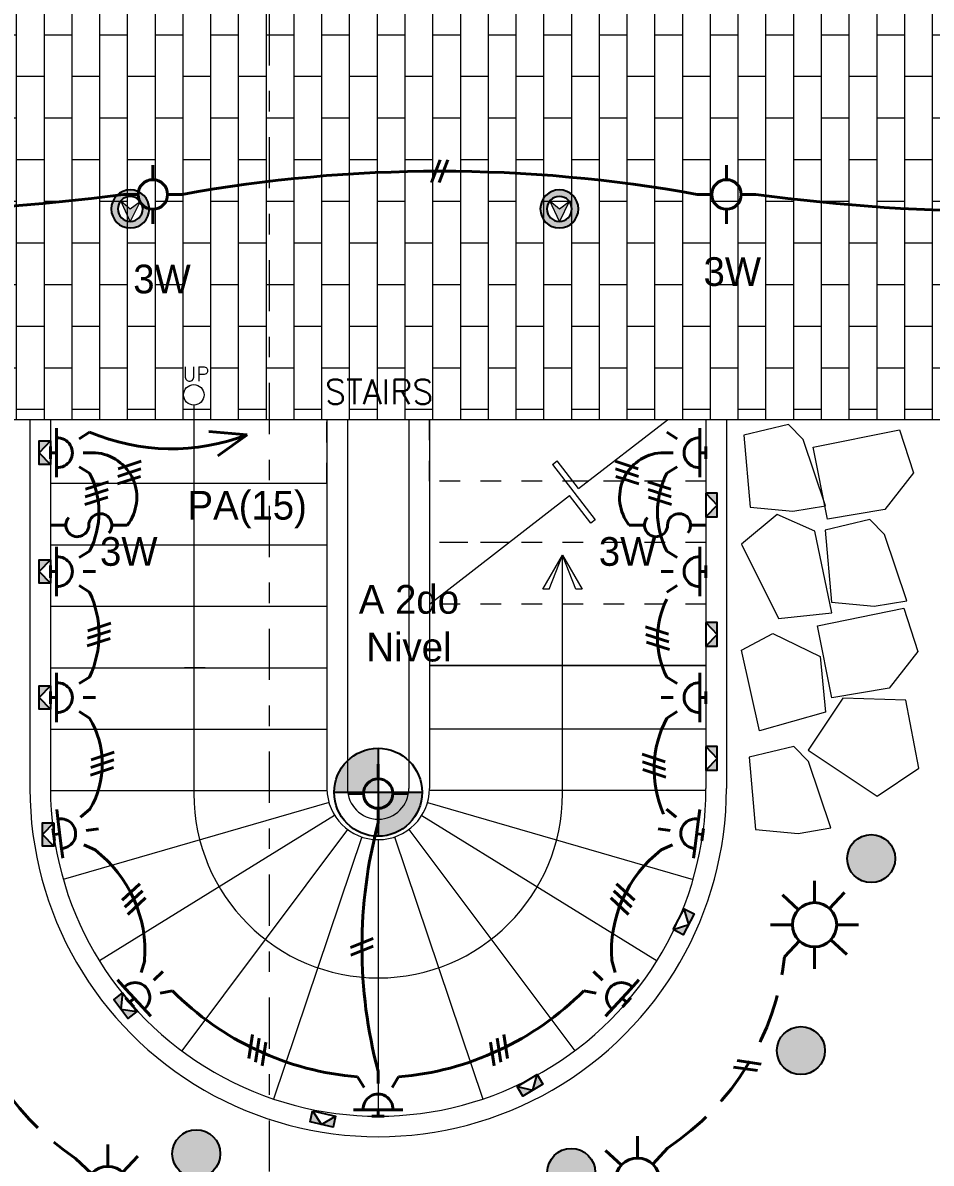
# Model space of a CAD drawing. Header units: metres. Extents: x 14 to 2416, y -346 to 476.
# Drawn here: x 39.52 to 43.95, y -88.26 to -82.69 of the extents above; entities that cross this region are included whole.
import ezdxf

# ---------------------------------------------------------------- set-up
doc = ezdxf.new("R2010")
doc.units = ezdxf.units.M
for name, pattern in [('0', [0]), ('CONTINU', [0]), ('Dash Style-2', [0.694425, 0.48607, -0.208355]), ('DASHDOT', [1, 0.5, -0.25, 0, -0.25]), ('DASHED', [0.75, 0.5, -0.25])]:
    doc.linetypes.add(name, pattern=pattern)
doc.layers.get('0').update_dxf_attribs({"linetype": '0', "lineweight": 20})
for name, color, linetype, lineweight in [('A-ANNO-TEXT', 20, 'Continuous', 13), ('A-SECT-IDEN', 251, 'CONTINU', 9), ('baños', 251, 'Continuous', 0), ('calle', 254, 'Continuous', 0), ('E Salida Interruptores', 22, 'Continuous', 40), ('E Salida Luces', 22, 'Continuous', 40), ('E Tuberia Emp Losa', 22, 'Continuous', 40), ('E Tuberia Emp Piso', 24, 'Dash Style-2', 40), ('MAVA', 1, 'Continuous', 15), ('muros bajitos', 252, 'Continuous', 5), ('piso', 253, 'Continuous', 0), ('textos', 7, 'Continuous', 0)]:
    doc.layers.add(name, color=color, linetype=linetype, lineweight=lineweight)
doc.layers.add('hatch piso', color=253, linetype='Continuous', lineweight=0, transparency=0.7)
doc.layers.add('MAVA LUM', color=1, linetype='Continuous')
doc.layers.add('MAVA Luminarias', color=1, linetype='Continuous')
doc.styles.add('CENTURY GOTHIC', font='GOTHIC.TTF')
doc.styles.add('Roman', font='romans')
doc.styles.get("Standard").update_dxf_attribs({"font": 'arial.ttf', "height": 0.1875})

# ---------------------------------------------------------------- blocks, each defined once
blk = doc.blocks.new('dl ip')
at = {"layer": 'MAVA', "true_color": 0xf8991e, "transparency": 33554687}
h = blk.add_hatch(color=30, dxfattribs=at)
h.dxf.hatch_style = 1
h.paths.add_polyline_path([(94.7574, -111.2088), (94.7109, -111.2482), (94.6624, -111.2113), (94.7109, -111.3092)])
at = {"layer": 'MAVA Luminarias', "linetype": 'Continuous', "true_color": 0xf8991e}
h = blk.add_hatch(color=30, dxfattribs=at)
h.paths.add_polyline_path([(94.618, -111.2482, 1), (94.8039, -111.2482, 1)])
h.paths.add_polyline_path([(94.7719, -111.2482, -1), (94.6499, -111.2482, -1)], flags=16)
at = {"layer": 'MAVA', "color": 30, "true_color": 0xf8991e}
for p, q in [((94.7109, -111.2482), (94.6624, -111.2113)), ((94.6624, -111.2113), (94.7109, -111.3092)), ((94.7109, -111.3092), (94.7574, -111.2088)), ((94.7574, -111.2088), (94.7109, -111.2482))]:
    blk.add_line(p, q, dxfattribs=at)
at = {"layer": 'MAVA Luminarias', "color": 30, "linetype": 'Continuous', "true_color": 0xf8991e}
for radius in [0.093, 0.061]:
    blk.add_circle((94.7109, -111.2482), radius, dxfattribs=at)
blk = doc.blocks.new('lum decorativa')
at = {"layer": 'MAVA Luminarias', "ltscale": 0.3, "transparency": 33554687}
h = blk.add_hatch(color=82, dxfattribs=at)
h.paths.add_polyline_path([(513802.9376, 2035251.3382, 0.414214), (513802.8639, 2035251.2646), (513802.9376, 2035251.2646)])
h.paths.add_polyline_path([(513802.9376, 2035251.1909, 0.414214), (513803.0112, 2035251.2646), (513802.9376, 2035251.2646)])
at = {"layer": 'MAVA Luminarias', "color": 82, "ltscale": 0.3, "transparency": 33554687}
for p, q in [((513802.9376, 2035251.3382), (513802.9376, 2035251.1909)), ((513802.8639, 2035251.2646), (513803.0112, 2035251.2646))]:
    blk.add_line(p, q, dxfattribs=at)
blk.add_circle((513802.9376, 2035251.2646), 0.0737, dxfattribs=at)
blk = doc.blocks.new('A$Cd6acdfdc')
at = {"layer": 'MAVA Luminarias', "transparency": 33554687}
blk.add_hatch(color=2, dxfattribs=at).paths.add_polyline_path([(0, 0.079, 1), (0.158, 0.079, 1)])
at = {"layer": 'MAVA Luminarias', "color": 2, "transparency": 33554687}
blk.add_circle((0.079, 0.079), 0.079, dxfattribs=at)
blk = doc.blocks.new('step')
at = {"layer": 'MAVA LUM'}
h = blk.add_hatch(color=256, dxfattribs=at)
h.dxf.hatch_style = 1
h.paths.add_polyline_path([(37.159, 46.91), (37.309, 46.91), (37.159, 47.053)])
h.paths.add_polyline_path([(37.458, 47.053), (37.309, 46.91), (37.458, 46.91)])
for p, q in [((37.159, 47.053), (37.309, 46.91)), ((37.309, 46.91), (37.458, 47.053))]:
    blk.add_line(p, q, dxfattribs=at)
blk.add_lwpolyline([(37.159, 47.053), (37.458, 47.053), (37.458, 46.91), (37.159, 46.91)], close=True, dxfattribs=at)
blk = doc.blocks.new('PL BASE 1N NASAS 09')
at = {"layer": 'muros bajitos'}
for p, q in [((-110.8311, -49.2497), (-110.8311, -51.0497)), ((-110.7311, -49.2497), (-110.7311, -51.0497)), ((-109.3811, -49.2497), (-109.3811, -51.0497)), ((-109.2811, -49.2497), (-109.2811, -51.0497)), ((-108.9811, -49.2497), (-108.9811, -51.0497)), ((-108.8811, -49.2497), (-108.8811, -51.0497)), ((-107.5311, -49.2497), (-107.5311, -51.0497)), ((-107.4311, -49.2497), (-107.4311, -51.0497)), ((-109.976, -50.4602), (-110.076, -50.4602))]:
    blk.add_line(p, q, dxfattribs=at)
for radius, end in [(1.7, 0.001), (1.6, 0.001), (0.25, 0), (0.15, 0)]:
    blk.add_arc((-109.1311, -51.0497), radius, 180, end, dxfattribs=at)
at = {"layer": 'piso'}
for p, q in [((-106.3611, -49.2497), (-111.9011, -49.2497)), ((-108.1532, -49.5863), (-107.7183, -49.2497)), ((-108.2808, -49.4691), (-108.2577, -49.4512)), ((-108.2808, -49.4691), (-108.0717, -49.7392)), ((-108.1532, -49.5863), (-108.2577, -49.4512)), ((-110.7311, -49.5602), (-109.3811, -49.5602)), ((-108.1815, -49.5497), (-108.2184, -49.5497)), ((-108.8811, -50.1497), (-108.1971, -49.6203)), ((-108.0926, -49.7554), (-108.1971, -49.6203)), ((-108.0717, -49.7392), (-108.0926, -49.7554)), ((-110.7311, -49.8602), (-109.3811, -49.8602)), ((-110.7311, -50.1602), (-109.3811, -50.1602)), ((-110.7311, -50.4602), (-109.3811, -50.4602)), ((-110.7311, -50.4602), (-109.3811, -50.4602)), ((-107.5311, -50.4497), (-108.8811, -50.4497)), ((-108.8811, -50.4497), (-107.5311, -50.4497)), ((-110.7311, -50.7602), (-109.3811, -50.7602)), ((-107.5311, -50.7602), (-108.8811, -50.7602)), ((-110.731, -51.0602), (-109.3811, -51.0602)), ((-107.5311, -51.0602), (-108.8811, -51.0602)), ((-109.3712, -51.1191), (-110.6682, -51.494)), ((-108.8909, -51.1191), (-107.594, -51.494)), ((-109.3438, -51.1811), (-110.4922, -51.8907)), ((-108.9184, -51.1811), (-107.7699, -51.8907)), ((-109.281, -51.2498), (-110.0903, -52.3303)), ((-108.9812, -51.2498), (-108.1718, -52.3303)), ((-109.2109, -51.2866), (-109.6418, -52.566)), ((-109.2109, -51.2866), (-109.6418, -52.566)), ((-109.1311, -51.2997), (-109.1311, -52.6497)), ((-109.1311, -51.2997), (-109.1311, -52.6497)), ((-109.0513, -51.2866), (-108.6204, -52.566)), ((-109.0513, -51.2866), (-108.6204, -52.566))]:
    blk.add_line(p, q, dxfattribs=at)
at = {"layer": 'piso', "linetype": 'DASHED', "ltscale": 0.1}
for p, q in [((-109.3811, -49.5602), (-109.3811, -49.2497)), ((-108.8811, -49.5497), (-108.8811, -49.2497)), ((-107.4311, -49.2497), (-108.8811, -49.2497)), ((-107.5311, -49.5497), (-108.8811, -49.5497)), ((-108.1059, -49.5497), (-108.1815, -49.5497)), ((-107.5311, -49.8497), (-108.8811, -49.8497)), ((-108.4935, -49.8497), (-108.8811, -49.8497)), ((-107.5311, -50.1497), (-108.8811, -50.1497))]:
    blk.add_line(p, q, dxfattribs=at)
at = {"layer": 'textos'}
for p, q in [((-110.0311, -49.1784), (-110.0311, -51.0747)), ((-108.3268, -50.077), (-108.2311, -49.9112)), ((-108.2958, -50.077), (-108.2311, -49.9112)), ((-108.2311, -51.0747), (-108.2311, -49.9112)), ((-108.2311, -49.9112), (-108.1353, -50.077)), ((-108.1663, -50.077), (-108.2311, -49.9112)), ((-108.2958, -50.077), (-108.3268, -50.077)), ((-108.1353, -50.077), (-108.1663, -50.077)), ((-109.1311, -51.9747), (-109.1311, -51.9747))]:
    blk.add_line(p, q, dxfattribs=at)
blk.add_circle((-110.0311, -49.1284), 0.05, dxfattribs=at)
for start, end in [(180, 270), (270, 0)]:
    blk.add_arc((-109.1311, -51.0747), 0.9, start, end, dxfattribs=at)
at = {"layer": 'textos', "insert": (-110.0848, -48.9921), "char_height": 0.07, "attachment_point": 1, "style": 'Roman'}
blk.add_mtext_dynamic_manual_height_columns('UP', width=109.130705, gutter_width=50, heights=[0], dxfattribs=at)
at = {"layer": 'textos', "insert": (-110.8289, -49.1731), "char_height": 0.15, "width": 3.404877, "attachment_point": 7}
blk.add_mtext('\\pxqc;{\\Fromans|c0;\\H0.8x;STAIRS}', dxfattribs=at)
blk = doc.blocks.new('PL MUEBLES 1N NASAS 09')
at = {"layer": 'hatch piso'}
h = blk.add_hatch(dxfattribs=at)
h.set_pattern_fill('AR-BRSTD', color=256, scale=0.002, angle=-90)
h.set_pattern_definition([(270, (-8.74588, 232.01007), (0.1354836, -2e-17), []), (0, (-8.74588, 232.01007), (0.1354836, 0.2032), [0.1354836, -0.1354836])])
edge = h.paths.add_edge_path()
edge.add_line((62.3305, 47.1481), (63.2305, 47.1481))
edge.add_line((63.2305, 47.1481), (63.2305, 48.4481))
edge.add_line((63.2305, 48.4481), (56.5331, 48.4481))
edge.add_line((56.5331, 48.4481), (56.5331, 48.2731))
edge.add_line((56.5331, 48.2731), (56.3831, 48.2731))
edge.add_line((56.3831, 48.2731), (56.3831, 48.4536))
edge.add_line((56.3831, 48.4536), (54.5879, 48.4536))
edge.add_line((54.5879, 48.4536), (54.5879, 46.9481))
edge.add_line((54.5879, 46.9481), (55.8257, 46.9481))
edge.add_arc((55.8755, 46.9973), 0.07, 180, 224.6727, ccw=False)
edge.add_line((55.8055, 46.9973), (55.8055, 47.1073))
edge.add_arc((55.8755, 47.1073), 0.07, 90, 180, ccw=False)
edge.add_line((55.8755, 47.1773), (55.9855, 47.1773))
edge.add_arc((55.9855, 47.1073), 0.07, 0, 90, ccw=False)
edge.add_line((56.0555, 47.1073), (56.0555, 46.9973))
edge.add_arc((55.9855, 46.9973), 0.07, -44.6727, 0, ccw=False)
edge.add_line((56.0353, 46.9481), (59.0257, 46.9481))
edge.add_arc((59.0755, 46.9973), 0.07, 180, 224.6728, ccw=False)
edge.add_line((59.0055, 46.9973), (59.0055, 47.1073))
edge.add_arc((59.0755, 47.1073), 0.07, 90, 180, ccw=False)
edge.add_line((59.0755, 47.1773), (59.1855, 47.1773))
edge.add_arc((59.1855, 47.1073), 0.07, 0, 90, ccw=False)
edge.add_line((59.2555, 47.1073), (59.2555, 46.9973))
edge.add_arc((59.1855, 46.9973), 0.07, -90, 0, ccw=False)
edge.add_line((59.1855, 46.9273), (59.0755, 46.9273))
edge.add_arc((59.0755, 46.9973), 0.07, 229.9948, 270, ccw=False)
edge.add_line((59.0305, 46.9437), (59.0305, 44.972))
edge.add_arc((59.0755, 44.9184), 0.07, 90, 130.0052, ccw=False)
edge.add_line((59.0755, 44.9884), (59.1855, 44.9884))
edge.add_arc((59.1855, 44.9184), 0.07, 0, 90, ccw=False)
edge.add_line((59.2555, 44.9184), (59.2555, 44.8084))
edge.add_arc((59.1855, 44.8084), 0.07, -90, 0, ccw=False)
edge.add_line((59.1855, 44.7384), (59.0755, 44.7384))
edge.add_arc((59.0755, 44.8084), 0.07, 229.9948, 270, ccw=False)
edge.add_line((59.0305, 44.7548), (59.0305, 41.172))
edge.add_arc((59.0755, 41.1184), 0.07, 90, 130.0052, ccw=False)
edge.add_line((59.0755, 41.1884), (59.1855, 41.1884))
edge.add_arc((59.1855, 41.1184), 0.07, 0, 90, ccw=False)
edge.add_line((59.2555, 41.1184), (59.2555, 41.0084))
edge.add_arc((59.1855, 41.0084), 0.07, -90, 0, ccw=False)
edge.add_line((59.1855, 40.9384), (59.0755, 40.9384))
edge.add_arc((59.0755, 41.0084), 0.07, 180, 270, ccw=False)
edge.add_line((59.0055, 41.0084), (59.0055, 41.1184))
edge.add_arc((59.0755, 41.1184), 0.07, 149.8481, 180, ccw=False)
edge.add_line((59.0149, 41.1535), (56.0391, 41.1535))
edge.add_arc((55.9855, 41.1085), 0.07, 0, 40.0052, ccw=False)
edge.add_line((56.0555, 41.1085), (56.0555, 40.9985))
edge.add_arc((55.9855, 40.9985), 0.07, -90, 0, ccw=False)
edge.add_line((55.9855, 40.9285), (55.8755, 40.9285))
edge.add_arc((55.8755, 40.9985), 0.07, 180, 270, ccw=False)
edge.add_line((55.8055, 40.9985), (55.8055, 41.1085))
edge.add_arc((55.8755, 41.1085), 0.07, 139.9948, 180, ccw=False)
edge.add_line((55.8219, 41.1535), (50.4363, 41.1535))
edge.add_arc((50.3827, 41.1085), 0.07, 0, 40.0052, ccw=False)
edge.add_line((50.4527, 41.1085), (50.4527, 40.9985))
edge.add_arc((50.3827, 40.9985), 0.07, -90, 0, ccw=False)
edge.add_line((50.3827, 40.9285), (50.2727, 40.9285))
edge.add_arc((50.2727, 40.9985), 0.07, 180, 270, ccw=False)
edge.add_line((50.2027, 40.9985), (50.2027, 41.1085))
edge.add_arc((50.2727, 41.1085), 0.07, 139.9948, 180, ccw=False)
edge.add_line((50.2191, 41.1535), (46.4305, 41.1535))
edge.add_line((46.4305, 41.1535), (46.4305, 40.9535))
edge.add_line((46.4305, 40.9535), (44.3305, 40.9535))
edge.add_line((44.3305, 40.9535), (44.3305, 39.3536))
edge.add_line((44.3305, 39.3536), (47.8305, 39.3536))
edge.add_line((47.8305, 39.3536), (47.8305, 38.9536))
edge.add_line((47.8305, 38.9536), (62.3305, 38.9536))
edge.add_line((62.3305, 38.9536), (62.3305, 47.1481))
at = {"layer": 'baños'}
blk.add_blockref('PL BASE 1N NASAS 09', (162.2615, 88.2033), dxfattribs=at)
blk = doc.blocks.new('A$Cbef68299')
blk.add_blockref('PL MUEBLES 1N NASAS 09', (-30.7659, -32.0535))
blk = doc.blocks.new('A$Cc5be7df0')
at = {"layer": 'A-SECT-IDEN', "linetype": 'DASHDOT', "ltscale": 0.5}
blk.add_line((25.9817, 40.6167), (25.9817, 16.2574), dxfattribs=at)
at = {"layer": 'calle'}
for points in [[(28.6969, 23.8167), (28.5885, 24.141), (28.517, 24.2136), (28.2981, 24.1614), (28.3298, 23.8095), (28.5384, 23.7901)], [(29.1267, 23.9774), (28.9867, 23.798), (28.7077, 23.7512), (28.6377, 24.1028), (29.0581, 24.1875)], [(28.7284, 23.294), (28.645, 23.6934), (28.4619, 23.7737), (28.2879, 23.6296), (28.468, 23.2672)], [(29.0937, 23.3527), (28.9853, 23.677), (28.9137, 23.7496), (28.6949, 23.6975), (28.7266, 23.3456), (28.9352, 23.3261)], [(29.1474, 23.1062), (29.0073, 22.9267), (28.7283, 22.88), (28.6583, 23.2316), (29.0788, 23.3163)], [(28.6976, 22.8097), (28.3744, 22.7183), (28.2865, 23.1114), (28.4396, 23.1938), (28.6711, 23.0806)], [(28.7823, 22.8785), (28.6125, 22.6238), (28.9489, 22.3996), (29.1525, 22.5353), (29.0893, 22.8677)], [(28.7227, 22.2444), (28.6143, 22.5686), (28.5427, 22.6413), (28.3239, 22.5891), (28.3556, 22.2372), (28.5642, 22.2178)]]:
    blk.add_lwpolyline(points, close=True, dxfattribs=at)
at = {"layer": 'A-ANNO-TEXT'}
blk.add_blockref('A$Cbef68299', (4.1493, 17.337), dxfattribs=at)
blk = doc.blocks.new('*U610')
at = {"layer": 'E Tuberia Emp Losa', "linetype": 'Continuous'}
for p, q in [((0, 0), (0.1277, -0.1971)), ((0.2111, -0.0625), (0, 0))]:
    blk.add_line(p, q, dxfattribs=at)
blk = doc.blocks.new('*U370')
for p, q in [((0.03, 1.37), (-1.05, -1.48)), ((0.99, 1.37), (-0.09, -1.48))]:
    blk.add_line(p, q)
blk = doc.blocks.new('*U424')
at = {"xscale": 0.03937007874015751, "yscale": 0.03937007874015751, "zscale": 0.03937007874015751, "rotation": 119.392505286179}
blk.add_blockref('*U370', (-0.0026, 0), dxfattribs=at)
blk = doc.blocks.new('*U376')
at = {"layer": 'E Salida Luces'}
for p, q in [((0.075, 0.3), (0.075, 0.15)), ((0.075, -0.15), (0.075, 0.15)), ((0.478, 0.25), (0.35, 0.171)), ((0, 0.075), (0, -0.075)), ((0.075, 0), (0, 0)), ((0.549, 0), (0.399, 0)), ((0.075, -0.15), (0.075, -0.3)), ((0.478, -0.25), (0.35, -0.171))]:
    blk.add_line(p, q, dxfattribs=at)
blk.add_arc((0.087, 0), 0.181, 266.1195, 93.8805, dxfattribs=at)
blk = doc.blocks.new('*U609')
at = {"layer": 'E Salida Luces'}
for p, q in [((0.037, 0.307), (0.056, 0.158)), ((0.443, 0.308), (0.326, 0.214)), ((0.093, -0.14), (0.056, 0.158)), ((-0.009, 0.075), (0.009, -0.075)), ((0.075, 0.009), (0, 0)), ((0.545, 0.069), (0.396, 0.05)), ((0.506, -0.188), (0.369, -0.126)), ((0.093, -0.14), (0.112, -0.289))]:
    blk.add_line(p, q, dxfattribs=at)
blk.add_arc((0.087, 0.011), 0.181, 273.3182, 101.0793, dxfattribs=at)
blk = doc.blocks.new('*U608')
at = {"layer": 'E Salida Luces'}
for p, q in [((0.182, 0.508), (0.141, 0.363)), ((0.404, 0.373), (0.293, 0.271)), ((-0.149, 0.272), (-0.047, 0.161)), ((0.157, -0.059), (-0.047, 0.161)), ((0.521, 0.14), (0.373, 0.112)), ((-0.051, 0.055), (0.051, -0.055)), ((0.055, 0.051), (0, 0)), ((0.157, -0.059), (0.259, -0.17))]:
    blk.add_line(p, q, dxfattribs=at)
blk.add_arc((0.064, 0.059), 0.181, 308.8216, 136.5827, dxfattribs=at)
blk = doc.blocks.new('*U599')
at = {"xscale": 0.0393700787401575, "yscale": 0.0393700787401575, "zscale": 0.0393700787401575, "rotation": 2.686777310694097}
blk.add_blockref('*U370', (0.0011, 0.0023), dxfattribs=at)
blk = doc.blocks.new('*U600')
at = {"xscale": 0.0393700787401575, "yscale": 0.0393700787401575, "zscale": 0.0393700787401575, "rotation": 2.686777310694097}
blk.add_blockref('*U370', (0.0011, 0.0023), dxfattribs=at)
blk = doc.blocks.new('*U377')
at = {"layer": 'E Salida Luces'}
for p, q in [((-0.25, 0.478), (-0.171, 0.35)), ((0, 0.549), (0, 0.399)), ((0.25, 0.478), (0.171, 0.35)), ((-0.3, 0.075), (-0.15, 0.075)), ((0.15, 0.075), (-0.15, 0.075)), ((-0.075, 0), (0.075, 0)), ((0, 0.075), (0, 0)), ((0.15, 0.075), (0.3, 0.075))]:
    blk.add_line(p, q, dxfattribs=at)
blk.add_arc((0, 0.087), 0.181, 356.1195, 183.8805, dxfattribs=at)
blk = doc.blocks.new('*U460')
at = {"layer": 'E Salida Interruptores'}
for p, q in [((0.075, 0), (0, 0)), ((0.3, 0), (0.375, 0))]:
    blk.add_line(p, q, dxfattribs=at)
for centre, start, end in [((0.24375, 0), 318.18969, 180), ((0.13125, 0), 138.18969, 0)]:
    blk.add_arc(centre, 0.05625, start, end, dxfattribs=at)
blk = doc.blocks.new('*U461')
at = {"layer": 'E Salida Interruptores'}
for p, q in [((0.075, 0), (0, 0)), ((0.3, 0), (0.375, 0))]:
    blk.add_line(p, q, dxfattribs=at)
for centre, start, end in [((0.13125, 0), 0, 221.81031), ((0.24375, 0), 180, 41.81031)]:
    blk.add_arc(centre, 0.05625, start, end, dxfattribs=at)
blk = doc.blocks.new('*U516')
at = {"layer": 'E Salida Luces', "linetype": 'Continuous'}
for p, q in [((0, 0.358), (0, 0.181)), ((-0.358, 0.001), (-0.18, 0.001)), ((0.18, 0.001), (0.358, 0.001)), ((0, -0.179), (0, -0.357))]:
    blk.add_line(p, q, dxfattribs=at)
blk.add_circle((0, 0.001), 0.18, dxfattribs=at)
blk = doc.blocks.new('*U611')
at = {"xscale": 0.03937007874015751, "yscale": 0.03937007874015751, "zscale": 0.03937007874015751, "rotation": 358.9296091411539}
blk.add_blockref('*U370', (0.0013, 0.0022), dxfattribs=at)
blk = doc.blocks.new('*U527')
at = {"xscale": 0.03937007874015751, "yscale": 0.03937007874015751, "zscale": 0.03937007874015751, "rotation": 90.17553228591599}
blk.add_blockref('*U370', (-0.0023, 0.0012), dxfattribs=at)
blk = doc.blocks.new('*U495')
at = {"layer": 'E Salida Luces', "linetype": 'Continuous'}
for p, q in [((0, 0.358), (0, 0.181)), ((-0.358, 0.001), (-0.18, 0.001)), ((0.18, 0.001), (0.358, 0.001)), ((0, -0.179), (0, -0.357))]:
    blk.add_line(p, q, dxfattribs=at)
blk.add_circle((0, 0.001), 0.18, dxfattribs=at)
blk = doc.blocks.new('Luz Jardin')
at = {"layer": 'E Salida Luces', "linetype": 'Continuous'}
for p, q in [((0, 0.3583), (0, 0.1807)), ((-0.1319, 0.1232), (-0.262, 0.2441)), ((0.1225, 0.1326), (0.2434, 0.2627)), ((-0.3576, 0.0007), (-0.18, 0.0007)), ((0.18, 0.0007), (0.3576, 0.0007)), ((-0.2434, -0.2613), (-0.1225, -0.1312)), ((0, -0.1793), (0, -0.3569)), ((0.262, -0.2427), (0.1319, -0.1218))]:
    blk.add_line(p, q, dxfattribs=at)
blk.add_circle((0, 0.0007), 0.18, dxfattribs=at)
blk = doc.blocks.new('*U765')
at = {"xscale": 0.03937007874015751, "yscale": 0.03937007874015751, "zscale": 0.03937007874015751, "rotation": 76.45411630610306}
blk.add_blockref('*U370', (-0.0019, 0.0017), dxfattribs=at)

msp = doc.modelspace()

# ---------------------------------------------------------------- linework, layer by layer
at = {"layer": 'E Salida Luces'}
for centre, radius, start, end in [((41.5516, -90.4359), 7.0229, 79.68958, 100.31042), ((38.748, -74.0723), 9.5378, 262.39242, 277.59456), ((44.3516, -74.1577), 9.4527, 262.35853, 277.64147), ((40.2427, -83.7383), 1.0297, 247.1404, 291.0175), ((39.8541, -85.0057), 0.2192, 321.89, 85.5141), ((42.649, -85.0057), 0.2192, 94.4859, 218.11), ((39.4706, -85.0773), 0.4178, 332.9607, 27.0566), ((43.0325, -85.0773), 0.4178, 152.9434, 207.0393), ((43.0325, -85.0773), 0.4178, 152.9434, 207.0393), ((39.3976, -85.6749), 0.4911, 335.0096, 24.9904), ((43.0325, -85.6924), 0.4178, 152.9434, 207.0393), ((39.4687, -86.3068), 0.4361, 329.535, 30.9442), ((43.1332, -86.3331), 0.5351, 152.0754, 204.035), ((43.5326, -87.2008), 2.3604, 165.1062, 194.8491), ((39.4889, -87.2211), 0.6242, 355.8305, 52.408), ((43.0142, -87.2211), 0.6242, 127.592, 184.1695), ((41.2705, -86.3963), 1.443, 224.8325, 265.2488), ((41.2316, -86.3963), 1.443, 274.7512, 315.1675)]:
    msp.add_arc(centre, radius, start, end, dxfattribs=at)
at = {"layer": 'E Tuberia Emp Piso', "ltscale": 0.5}
for centre, radius, start, end in [((40.5587, -87.0849), 1.3904, 187.2272, 235.6608), ((41.9523, -87.1039), 1.2914, 303.4336, 353.5604)]:
    msp.add_arc(centre, radius, start, end, dxfattribs=at)

# ---------------------------------------------------------------- block references
at = {"layer": 'A-ANNO-TEXT'}
msp.add_blockref('A$Cc5be7df0', (14.7377, -108.8632), dxfattribs=at)
at = {"layer": 'E Salida Luces', "yscale": 0.4, "zscale": 0.4, "rotation": 180}
for name, p, xscale in [('*U495', (40.1516, -83.5261), -0.4), ('*U495', (42.9516, -83.5261), -0.4), ('*U516', (41.2516, -86.4508), 0.4)]:
    msp.add_blockref(name, p, dxfattribs=dict(at, xscale=xscale))
at = {"layer": 'E Salida Luces'}
for name, p, xscale, yscale, zscale in [('*U376', (39.6515, -84.7872), 0.4, 0.4, 0.4), ('*U376', (42.8516, -84.7872), -0.4, 0.4, 0.4), ('*U376', (39.6516, -85.3673), 0.4, 0.4, 0.4), ('*U376', (42.8516, -85.3673), -0.4, 0.4, 0.4), ('*U376', (39.6516, -85.9825), 0.4, 0.4, 0.4), ('*U376', (42.8516, -85.9825), -0.4, 0.4, 0.4), ('*U609', (39.6675, -86.6512), 0.4, 0.4, 0.4), ('*U609', (42.8356, -86.6512), -0.4, 0.4, 0.4), ('Luz Jardin', (43.3816, -87.0919), 0.6, 0.6, 0.6), ('*U608', (40.0388, -87.4697), 0.4, 0.4, 0.4), ('*U608', (42.4643, -87.4697), -0.4, 0.4, 0.4), ('*U377', (41.2511, -88.0255), 0.4, 0.4, 0.4), ('Luz Jardin', (39.9316, -88.3794), 0.6, 0.6, 0.6), ('Luz Jardin', (42.5178, -88.3392), 0.6, 0.6, 0.6)]:
    msp.add_blockref(name, p, dxfattribs=dict(at, xscale=xscale, yscale=yscale, zscale=zscale))
at = {"layer": 'E Tuberia Emp Losa'}
for name, p, xscale, yscale, zscale, rotation in [('*U527', (41.5516, -83.413), 0.9842519685039484, 0.9842519685039484, 0.9842519685039484, 270), ('*U610', (40.612, -84.6995), 0.8000000000000026, 0.8000000000000026, 0.8000000000000026, 232.4352438550441), ('*U600', (40.0375, -84.8658), -0.9842519685039597, 0.9842519685039597, 0.9842519685039484, 90), ('*U600', (42.4656, -84.8658), 0.9842519685039597, 0.9842519685039597, 0.9842519685039597, 270), ('*U599', (40.0358, -84.903), -0.9842519685039597, 0.9842519685039597, 0.9842519685039484, 90), ('*U599', (42.4673, -84.903), 0.9842519685039597, 0.9842519685039597, 0.9842519685039597, 270), ('*U600', (39.8789, -84.966), -0.9842519685039597, 0.9842519685039597, 0.9842519685039484, 90), ('*U600', (42.6242, -84.966), 0.9842519685039597, 0.9842519685039597, 0.9842519685039597, 270), ('*U599', (39.8771, -85.0033), -0.9842519685039597, 0.9842519685039597, 0.9842519685039484, 90), ('*U599', (42.626, -85.0033), 0.9842519685039597, 0.9842519685039597, 0.9842519685039597, 270), ('*U600', (39.8896, -85.6563), -0.9842519685039597, 0.9842519685039597, 0.9842519685039484, 90), ('*U599', (39.8878, -85.6935), -0.9842519685039597, 0.9842519685039597, 0.9842519685039484, 90), ('*U600', (42.6138, -85.6738), 0.9842519685039597, 0.9842519685039597, 0.9842519685039597, 270), ('*U599', (42.6156, -85.7111), 0.9842519685039597, 0.9842519685039597, 0.9842519685039597, 270), ('*U599', (39.9039, -86.3236), -0.9842519685039597, 0.9842519685039597, 0.9842519685039484, 90), ('*U600', (39.9057, -86.2864), -0.9842519685039597, 0.9842519685039597, 0.9842519685039484, 90), ('*U600', (42.5975, -86.2964), 0.9842519685039597, 0.9842519685039597, 0.9842519685039597, 270), ('*U599', (42.5992, -86.3336), 0.9842519685039597, 0.9842519685039597, 0.9842519685039597, 270), ('*U600', (40.0516, -86.9488), -0.9842519685039597, 0.9842519685039597, 0.9842519685039484, 114.8168016234995), ('*U600', (42.4515, -86.9488), 0.9842519685039597, 0.9842519685039597, 0.9842519685039597, 245.1831983765005), ('*U599', (40.0656, -86.9833), -0.9842519685039597, 0.9842519685039597, 0.9842519685039484, 114.8168016234995), ('*U599', (42.4375, -86.9833), 0.9842519685039597, 0.9842519685039597, 0.9842519685039597, 245.1831983765005), ('*U611', (41.1723, -87.1999), -0.9842519685039484, 0.9842519685039484, 0.9842519685039484, 90), ('*U424', (40.6454, -87.6953), -0.9842519685039484, 0.9842519685039484, 0.9842519685039484, 90), ('*U424', (40.6779, -87.7136), -0.9842519685039484, 0.9842519685039484, 0.9842519685039484, 90), ('*U424', (41.8243, -87.7136), 0.9842519685039484, 0.9842519685039484, 0.9842519685039484, 270), ('*U424', (41.8568, -87.6953), 0.9842519685039484, 0.9842519685039484, 0.9842519685039484, 270), ('*U765', (43.0534, -87.7787), -0.9842519685039485, 0.9842519685039484, 0.9842519685039484, 317.1126925925826)]:
    msp.add_blockref(name, p, dxfattribs=dict(at, xscale=xscale, yscale=yscale, zscale=zscale, rotation=rotation))
msp.add_blockref('*U460', (39.6516, -85.141), dxfattribs=at)
at = {"layer": 'E Tuberia Emp Losa', "xscale": -1}
msp.add_blockref('*U461', (42.8516, -85.141), dxfattribs=at)
at = {"layer": 'MAVA LUM', "yscale": 0.383479379982439, "zscale": 0.383479379982439}
for p, xscale, rotation in [((21.6054, -70.483), 0.383479379982439, 270.009205254512), ((60.8931, -70.7328), -0.383479379982439, 90.0092052545085), ((21.6054, -71.0631), 0.383479379982439, 270.009205254512), ((60.8931, -71.3641), -0.383479379982439, 90.0092052545085), ((21.6054, -71.6782), 0.383479379982439, 270.009205254512), ((60.8931, -71.9691), -0.383479379982439, 90.0092052545085), ((21.6213, -72.347), 0.383479379982439, 270.009205254512), ((52.1189, -108.0861), 0.383479379982439, 62.50395541285893), ((17.0151, -87.0424), 0.383479379982439, 307.347995654387), ((38.7865, -110.6566), 0.383479379982439, 30.44284069175168), ((23.0398, -102.4406), 0.383479379982439, 347.2069528202817)]:
    msp.add_blockref('step', p, dxfattribs=dict(at, xscale=xscale, rotation=rotation))
at = {"layer": 'MAVA Luminarias', "xscale": -1}
for p in [(134.7523, 27.6511), (136.8468, 27.6511)]:
    msp.add_blockref('dl ip', p, dxfattribs=at)
at = {"layer": 'MAVA Luminarias', "color": 82, "xscale": 2.91286913078865, "yscale": 2.91286913078865, "zscale": 2.91286913078865}
msp.add_blockref('lum decorativa', (-1496599.4651, -5928507.027), dxfattribs=at)
at = {"layer": 'MAVA Luminarias', "xscale": 1.483214008569871, "yscale": 1.483214008569871, "zscale": 1.483214008569871}
for p in [(43.5409, -86.8859), (43.1977, -87.8233), (40.2465, -88.3263), (42.0767, -88.4178)]:
    msp.add_blockref('A$Cd6acdfdc', p, dxfattribs=at)

# ---------------------------------------------------------------- texts
at = {"layer": 'E Tuberia Emp Losa', "char_height": 0.14, "attachment_point": 5, "style": 'CENTURY GOTHIC'}
for s, insert, width in [('3W', (42.98, -83.904), 0.836737), ('3W', (40.1961, -83.9402), 0.836737), ('PA(15) ', (40.6121, -85.0648), 0.808668), ('3W', (40.0341, -85.2703), 0.836737), ('3W', (42.469, -85.2703), 0.836737), ('A 2do Nivel', (41.4016, -85.6206), 0.511711)]:
    msp.add_mtext(s, dxfattribs=dict(at, insert=insert, width=width))

doc.saveas('drawing.dxf')
